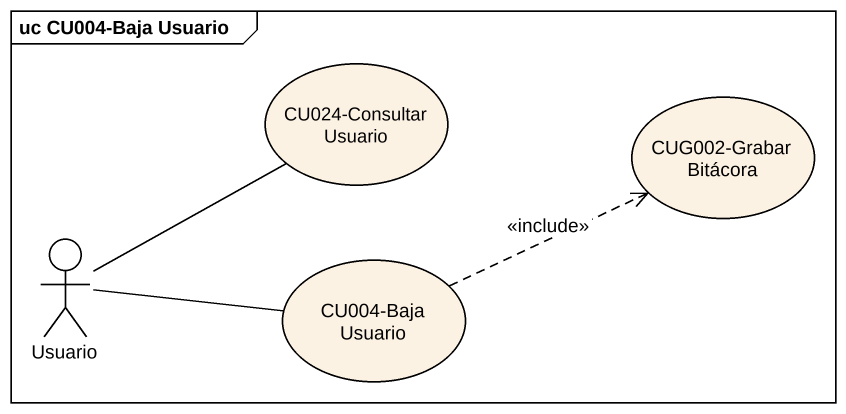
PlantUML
@startuml
mainframe uc CU004-Baja Usuario
usecase "CU024-Consultar Usuario" as CU024_Consultar_Usuario
usecase "CUG002-Grabar Bitácora" as CUG002_Grabar_Bitácora
actor Usuario
usecase "CU004-Baja Usuario" as CU004_Baja_Usuario
Usuario -up- CU024_Consultar_Usuario
Usuario -right- CU004_Baja_Usuario
CU004_Baja_Usuario .right.> CUG002_Grabar_Bitácora : <<include>>
@enduml
